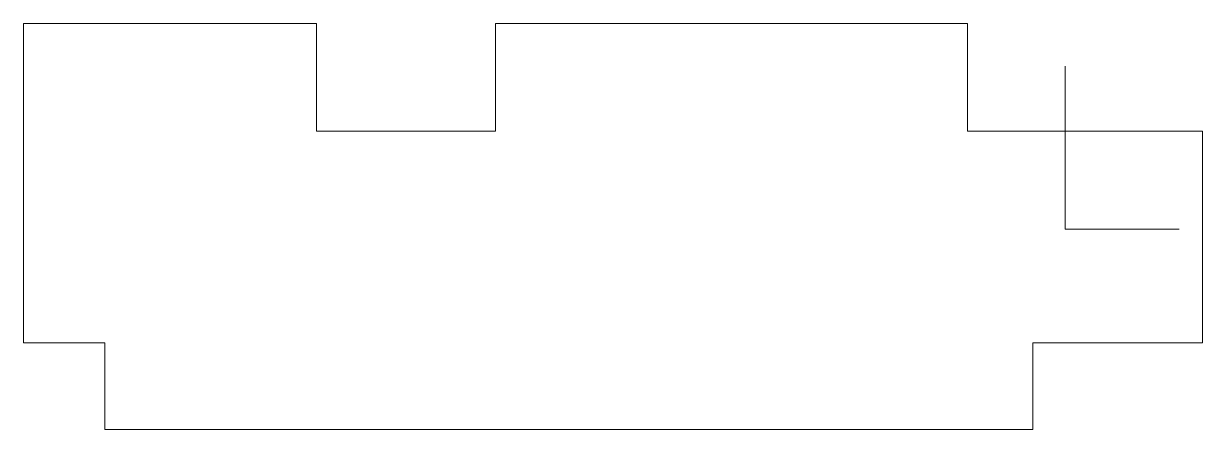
# Model space of a CAD drawing. Header units: millimetres. Extents: x 26 to 98.4, y -12.3 to 12.6.
import ezdxf

# ---------------------------------------------------------------- set-up
doc = ezdxf.new("R2010")
doc.units = ezdxf.units.MM
doc.layers.add('inlayFoil', color=6, linetype='CONTINUOUS', lineweight=0, true_color=0xff00ff)

msp = doc.modelspace()

# ---------------------------------------------------------------- linework, layer by layer
at = {"layer": 'inlayFoil'}
for p, q in [((26, -7), (26, 12.615)), ((26, 12.615), (44, 12.615)), ((44, 12.615), (44, 6)), ((55, 6), (55, 12.615)), ((55, 12.615), (84, 12.615)), ((84, 12.615), (84, 6)), ((90, 10), (90, 0)), ((44, 6), (55, 6)), ((84, 6), (98.423, 6)), ((98.423, 6), (98.423, -7)), ((90, 0), (97, 0)), ((31, -7), (26, -7)), ((31, -12.307), (31, -7)), ((88, -7), (98.423, -7)), ((88, -12.307), (88, -7)), ((31, -12.307), (88, -12.307))]:
    msp.add_line(p, q, dxfattribs=at)

doc.saveas('drawing.dxf')
